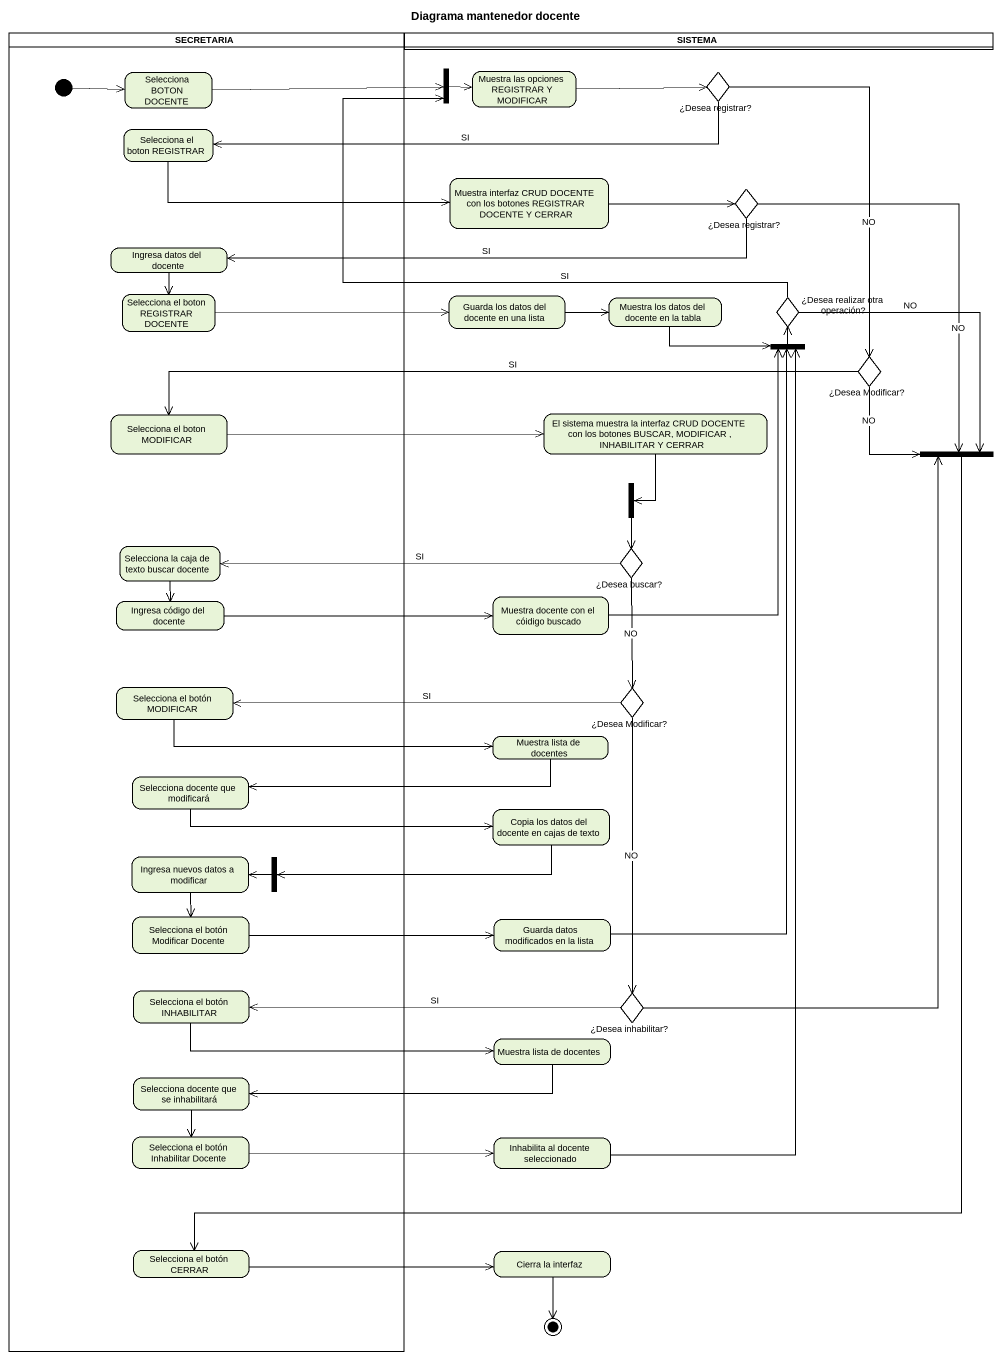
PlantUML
@startuml
title Diagrama mantenedor docente
hide empty description
state SECRETARIA <<partition>> {
  state "Selecciona BOTON DOCENTE" as Selecciona_BOTON_DOCENTE
  state "Selecciona el boton REGISTRAR" as Selecciona_el_boton
  state "Ingresa datos del docente" as Ingresa_datos_del_docente
  state "Selecciona el boton REGISTRAR DOCENTE" as Selecciona_el_boton_2
  state "Selecciona el boton MODIFICAR" as Selecciona_el_boton_3
  state "Selecciona la caja de texto buscar docente" as Selecciona_la_caja_de_texto
  state "Ingresa código del docente" as Ingresa_código_del_docente
  state "Selecciona el botón MODIFICAR" as Selecciona_el_botón
  state "Selecciona docente que modificará" as Selecciona_docente_que
  state "Ingresa nuevos datos a modificar" as Ingresa_nuevos_datos_a
  state fork5 <<fork>>
  state "Selecciona el botón Modificar Docente" as Selecciona_el_botón_2
  state "Selecciona el botón INHABILITAR" as Selecciona_el_botón_3
  state "Selecciona docente que se inhabilitará" as Selecciona_docente_que_se
  state "Selecciona el botón Inhabilitar Docente" as Selecciona_el_botón_4
  state "Selecciona el botón CERRAR" as Selecciona_el_botón_CERRAR
  [*] -right-> Selecciona_BOTON_DOCENTE
}
state SISTEMA <<partition>>
state fork1 <<join>>
state "Muestra las opciones REGISTRAR Y MODIFICAR" as Muestra_las_opciones
state "¿Desea registrar?" as Desea_registrar <<choice>>
state "Muestra interfaz CRUD DOCENTE con los botones REGISTRAR DOCENTE Y CERRAR" as Muestra_interfaz_CRUD
state "¿Desea registrar?" as Desea_registrar_2 <<choice>>
state "Guarda los datos del docente en una lista" as Guarda_los_datos_del
state "Muestra los datos del docente en la tabla" as Muestra_los_datos_del
state "¿Desea realizar otra operación?" as Desea_realizar_otra <<choice>>
state fork2 <<join>>
state "¿Desea Modificar?" as Desea_Modificar <<choice>>
state "El sistema muestra la interfaz CRUD DOCENTE con los botones BUSCAR, MODIFICAR , INHABILITAR Y CERRAR" as El_sistema_muestra_la
state fork3 <<join>>
state fork4 <<fork>>
state "¿Desea buscar?" as Desea_buscar <<choice>>
state "Muestra docente con el cóidigo buscado" as Muestra_docente_con_el
state "¿Desea Modificar?" as Desea_Modificar_2 <<choice>>
state "Muestra lista de docentes" as Muestra_lista_de_docentes
state "Copia los datos del docente en cajas de texto" as Copia_los_datos_del_docente
state "Guarda datos modificados en la lista" as Guarda_datos_modificados_en
state "¿Desea inhabilitar?" as Desea_inhabilitar <<choice>>
state "Muestra lista de docentes" as Muestra_lista_de_docentes_2
state "Inhabilita al docente seleccionado" as Inhabilita_al_docente
state "Cierra la interfaz" as Cierra_la_interfaz
Selecciona_BOTON_DOCENTE -right-> fork1
fork1 -right-> Muestra_las_opciones
Muestra_las_opciones -right-> Desea_registrar
Desea_registrar -left-> Selecciona_el_boton : SI
Desea_registrar --> Desea_Modificar : NO
Selecciona_el_boton -right-> Muestra_interfaz_CRUD
Muestra_interfaz_CRUD -right-> Desea_registrar_2
Desea_registrar_2 -left-> Ingresa_datos_del_docente : SI
Desea_registrar_2 --> fork3 : NO
Ingresa_datos_del_docente --> Selecciona_el_boton_2
Selecciona_el_boton_2 -right-> Guarda_los_datos_del
Guarda_los_datos_del -right-> Muestra_los_datos_del
Muestra_los_datos_del -right-> fork2
Desea_realizar_otra -up-> fork1 : SI
Desea_realizar_otra --> fork3 : NO
fork2 -up-> Desea_realizar_otra
Desea_Modificar -left-> Selecciona_el_boton_3 : SI
Desea_Modificar --> fork3 : NO
Selecciona_el_boton_3 -right-> El_sistema_muestra_la
El_sistema_muestra_la --> fork4
fork3 --> Selecciona_el_botón_CERRAR
fork4 --> Desea_buscar
Selecciona_la_caja_de_texto --> Ingresa_código_del_docente
Desea_buscar -left-> Selecciona_la_caja_de_texto : SI
Desea_buscar --> Desea_Modificar_2 : NO
Ingresa_código_del_docente -right-> Muestra_docente_con_el
Muestra_docente_con_el -up-> fork2
Selecciona_el_botón -right-> Muestra_lista_de_docentes
Desea_Modificar_2 -left-> Selecciona_el_botón : SI
Desea_Modificar_2 --> Desea_inhabilitar : NO
Muestra_lista_de_docentes -left-> Selecciona_docente_que
Selecciona_docente_que -right-> Copia_los_datos_del_docente
Copia_los_datos_del_docente -left-> fork5
Ingresa_nuevos_datos_a --> Selecciona_el_botón_2
fork5 -left-> Ingresa_nuevos_datos_a
Selecciona_el_botón_2 -right-> Guarda_datos_modificados_en
Guarda_datos_modificados_en -up-> fork2
Selecciona_el_botón_3 -right-> Muestra_lista_de_docentes_2
Desea_inhabilitar -up-> fork3
Desea_inhabilitar -left-> Selecciona_el_botón_3 : SI
Muestra_lista_de_docentes_2 -left-> Selecciona_docente_que_se
Selecciona_docente_que_se --> Selecciona_el_botón_4
Selecciona_el_botón_4 -right-> Inhabilita_al_docente
Inhabilita_al_docente -up-> fork2
Selecciona_el_botón_CERRAR -right-> Cierra_la_interfaz
Cierra_la_interfaz --> [*]
@enduml
